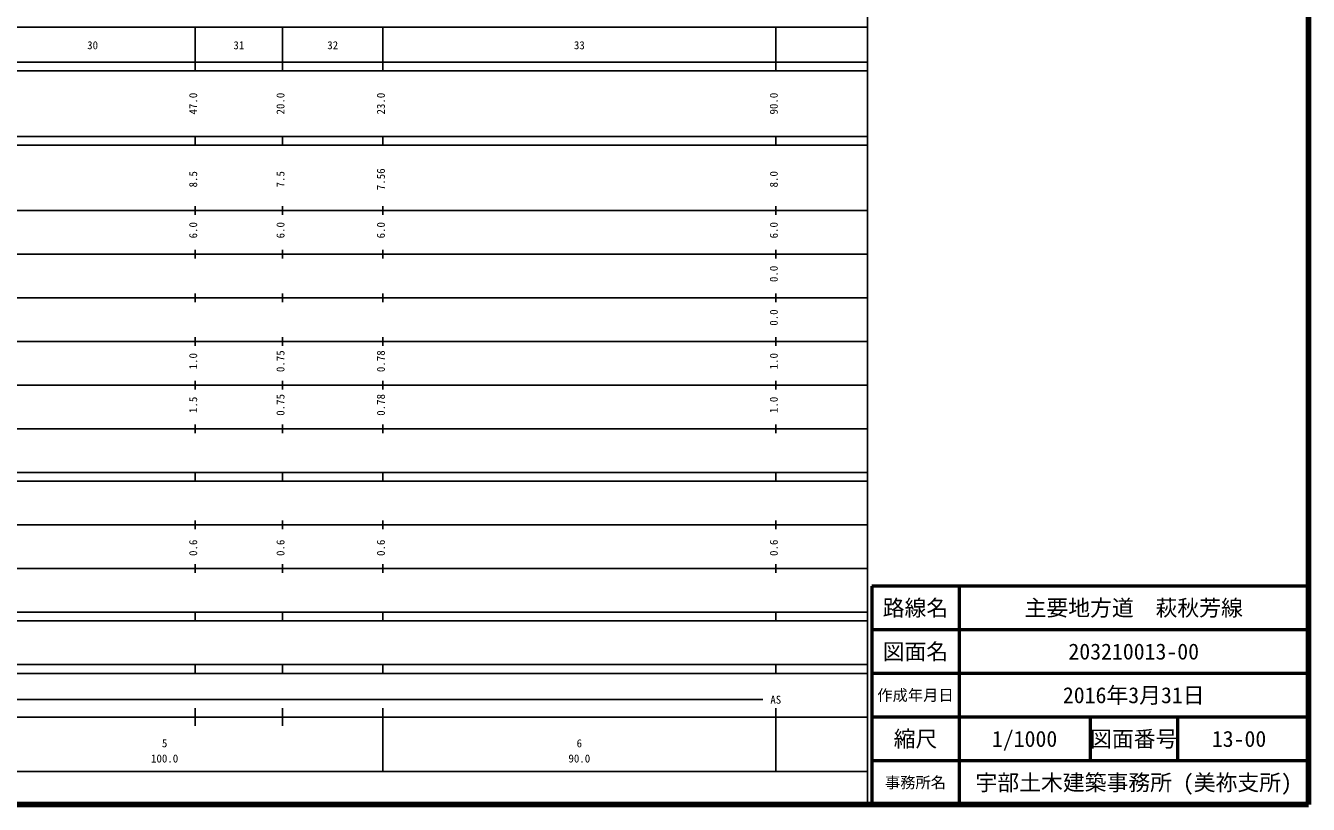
# Model space of a CAD drawing. Units: millimetres on the paper, enlarged 1000 times. Extents: x 40000 to 680000, y 20000 to 380000.
# Drawn here: x 386163 to 680000, y 20000 to 198357 of the extents above; entities that cross this region are included whole.
import ezdxf
from ezdxf.enums import TextEntityAlignment as Align

# ---------------------------------------------------------------- set-up
doc = ezdxf.new("R2010")
doc.units = ezdxf.units.MM
doc.header["$LTSCALE"] = 1000
for name, color, linetype, lineweight in [('M-TTL', 2, 'Continuous', 140), ('M-TTL-BAND', 7, 'Continuous', 25), ('M-TTL-FRAM', 2, 'Continuous', 50), ('M-TTL-LINE', 7, 'Continuous', 50)]:
    doc.layers.add(name, color=color, linetype=linetype, lineweight=lineweight)
doc.layers.add('M-TTL-TXT', color=7, linetype='Continuous')
doc.styles.add('ＭＳ ゴシック', font='')
doc.styles.get('ＭＳ ゴシック').set_extended_font_data('MS Gothic')

msp = doc.modelspace()

# ---------------------------------------------------------------- linework, layer by layer
at = {"layer": 'M-TTL'}
for p, q in [((680000, 20000), (680000, 380000)), ((40000, 20000), (680000, 20000))]:
    msp.add_line(p, q, dxfattribs=at)
at = {"layer": 'M-TTL-BAND'}
for p, q in [((579000, 20000), (579000, 370000)), ((68000, 198000), (579000, 198000)), ((425000, 188000), (425000, 198000)), ((445000, 188000), (445000, 198000)), ((468000, 188000), (468000, 198000)), ((558000, 188000), (558000, 198000)), ((40000, 190000), (579000, 190000)), ((40000, 188000), (579000, 188000)), ((40000, 173000), (579000, 173000)), ((40000, 171000), (579000, 171000)), ((425000, 171000), (425000, 173000)), ((445000, 171000), (445000, 173000)), ((468000, 171000), (468000, 173000)), ((558000, 171000), (558000, 173000)), ((40000, 156000), (579000, 156000)), ((425000, 155000), (425000, 157000)), ((445000, 155000), (445000, 157000)), ((468000, 155000), (468000, 157000)), ((558000, 155000), (558000, 157000)), ((425000, 145000), (425000, 147000)), ((445000, 145000), (445000, 147000)), ((468000, 145000), (468000, 147000)), ((558000, 145000), (558000, 147000)), ((46000, 146000), (579000, 146000)), ((52000, 136000), (579000, 136000)), ((425000, 135000), (425000, 137000)), ((445000, 135000), (445000, 137000)), ((468000, 135000), (468000, 137000)), ((558000, 135000), (558000, 137000)), ((425000, 125000), (425000, 127000)), ((445000, 125000), (445000, 127000)), ((468000, 125000), (468000, 127000)), ((558000, 125000), (558000, 127000)), ((46000, 126000), (579000, 126000)), ((52000, 116000), (579000, 116000)), ((425000, 115000), (425000, 117000)), ((445000, 115000), (445000, 117000)), ((468000, 115000), (468000, 117000)), ((558000, 115000), (558000, 117000)), ((46000, 106000), (579000, 106000)), ((425000, 105000), (425000, 107000)), ((445000, 105000), (445000, 107000)), ((468000, 105000), (468000, 107000)), ((558000, 105000), (558000, 107000)), ((40000, 96000), (579000, 96000)), ((425000, 94000), (425000, 96000)), ((445000, 94000), (445000, 96000)), ((468000, 94000), (468000, 96000)), ((558000, 94000), (558000, 96000)), ((40000, 94000), (579000, 94000)), ((49000, 84000), (579000, 84000)), ((425000, 83000), (425000, 85000)), ((445000, 83000), (445000, 85000)), ((468000, 83000), (468000, 85000)), ((558000, 83000), (558000, 85000)), ((40000, 74000), (579000, 74000)), ((425000, 73000), (425000, 75000)), ((445000, 73000), (445000, 75000)), ((468000, 73000), (468000, 75000)), ((558000, 73000), (558000, 75000)), ((40000, 64000), (579000, 64000)), ((40000, 62000), (579000, 62000)), ((425000, 62000), (425000, 64000)), ((445000, 62000), (445000, 64000)), ((468000, 62000), (468000, 64000)), ((558000, 62000), (558000, 64000)), ((40000, 52000), (579000, 52000)), ((40000, 50000), (579000, 50000)), ((425000, 50000), (425000, 52000)), ((445000, 50000), (445000, 52000)), ((468000, 50000), (468000, 52000)), ((558000, 50000), (558000, 52000)), ((71000, 44000), (555000, 44000)), ((425000, 38000), (425000, 42000)), ((445000, 38000), (445000, 42000)), ((468000, 27500), (468000, 42000)), ((558000, 27500), (558000, 42000)), ((40000, 40000), (579000, 40000)), ((68000, 27500), (579000, 27500))]:
    msp.add_line(p, q, dxfattribs=at)
at = {"layer": 'M-TTL-FRAM'}
for p, q in [((680000, 70000), (580000, 70000)), ((580000, 70000), (580000, 20000))]:
    msp.add_line(p, q, dxfattribs=at)
at = {"layer": 'M-TTL-LINE'}
for p, q in [((600000, 70000), (600000, 20000)), ((680000, 60000), (580000, 60000)), ((680000, 50000), (580000, 50000)), ((680000, 40000), (580000, 40000)), ((630000, 40000), (630000, 30000)), ((650000, 40000), (650000, 30000)), ((680000, 30000), (580000, 30000))]:
    msp.add_line(p, q, dxfattribs=at)

# ---------------------------------------------------------------- texts
at = {"layer": 'M-TTL-BAND', "style": 'ＭＳ ゴシック'}
for s, p in [('30', (401500, 192405)), ('31', (435000, 192405)), ('32', (456500, 192405)), ('33', (513000, 192405)), ('AS', (558000, 42500)), ('5', (418000, 32523)), ('6', (513000, 32523)), ('100.0', (418000, 29033)), ('90.0', (513000, 29033))]:
    msp.add_text(s, height=1833, dxfattribs=at).set_placement(p, align=Align.BOTTOM_CENTER)
for s, p in [('47.0', (426000, 180500)), ('20.0', (446000, 180500)), ('23.0', (469000, 180500)), ('90.0', (559000, 180500)), ('8.5', (426000, 163174)), ('7.5', (446000, 163174)), ('7.56', (469000, 163174)), ('8.0', (559000, 163174)), ('6.0', (426000, 151500)), ('6.0', (446000, 151500)), ('6.0', (469000, 151500)), ('6.0', (559000, 151500)), ('0.0', (559000, 141500)), ('0.0', (559000, 131500)), ('0.75', (446000, 121500)), ('0.78', (469000, 121500)), ('1.0', (426000, 121500)), ('1.0', (559000, 121500)), ('1.5', (426000, 111500)), ('0.75', (446000, 111500)), ('0.78', (469000, 111500)), ('1.0', (559000, 111500)), ('0.6', (426000, 78764)), ('0.6', (446000, 78764)), ('0.6', (469000, 78764)), ('0.6', (559000, 78764))]:
    msp.add_text(s, height=1833, rotation=90, dxfattribs=at).set_placement(p, align=Align.BOTTOM_CENTER)
at = {"layer": 'M-TTL-TXT', "style": 'ＭＳ ゴシック'}
for s, height, p in [('路線名', 3666, (590000, 65000)), ('路線名', 3666, (590000, 65000)), ('主要地方道\u3000萩秋芳線', 3666, (640000, 65000)), ('図面名', 3666, (590000, 55000)), ('図面名', 3666, (590000, 55000)), ('203210013-00', 3666, (640000, 55000)), ('2016年3月31日', 3666, (640000, 45000)), ('作成年月日', 2566, (590000, 45000)), ('作成年月日', 2566, (590000, 45000)), ('縮尺', 3666, (590000, 35000)), ('縮尺', 3666, (590000, 35000)), ('1/1000', 3666, (615000, 35000)), ('図面番号', 3666, (640000, 35000)), ('図面番号', 3666, (640000, 35000)), ('13-00', 3666, (664125, 35000)), ('事務所名', 2566, (590000, 25000)), ('事務所名', 2566, (590000, 25000)), ('宇部土木建築事務所 (美祢支所)', 3666, (640000, 25000))]:
    msp.add_text(s, height=height, dxfattribs=at).set_placement(p, align=Align.MIDDLE_CENTER)

doc.saveas('drawing.dxf')
